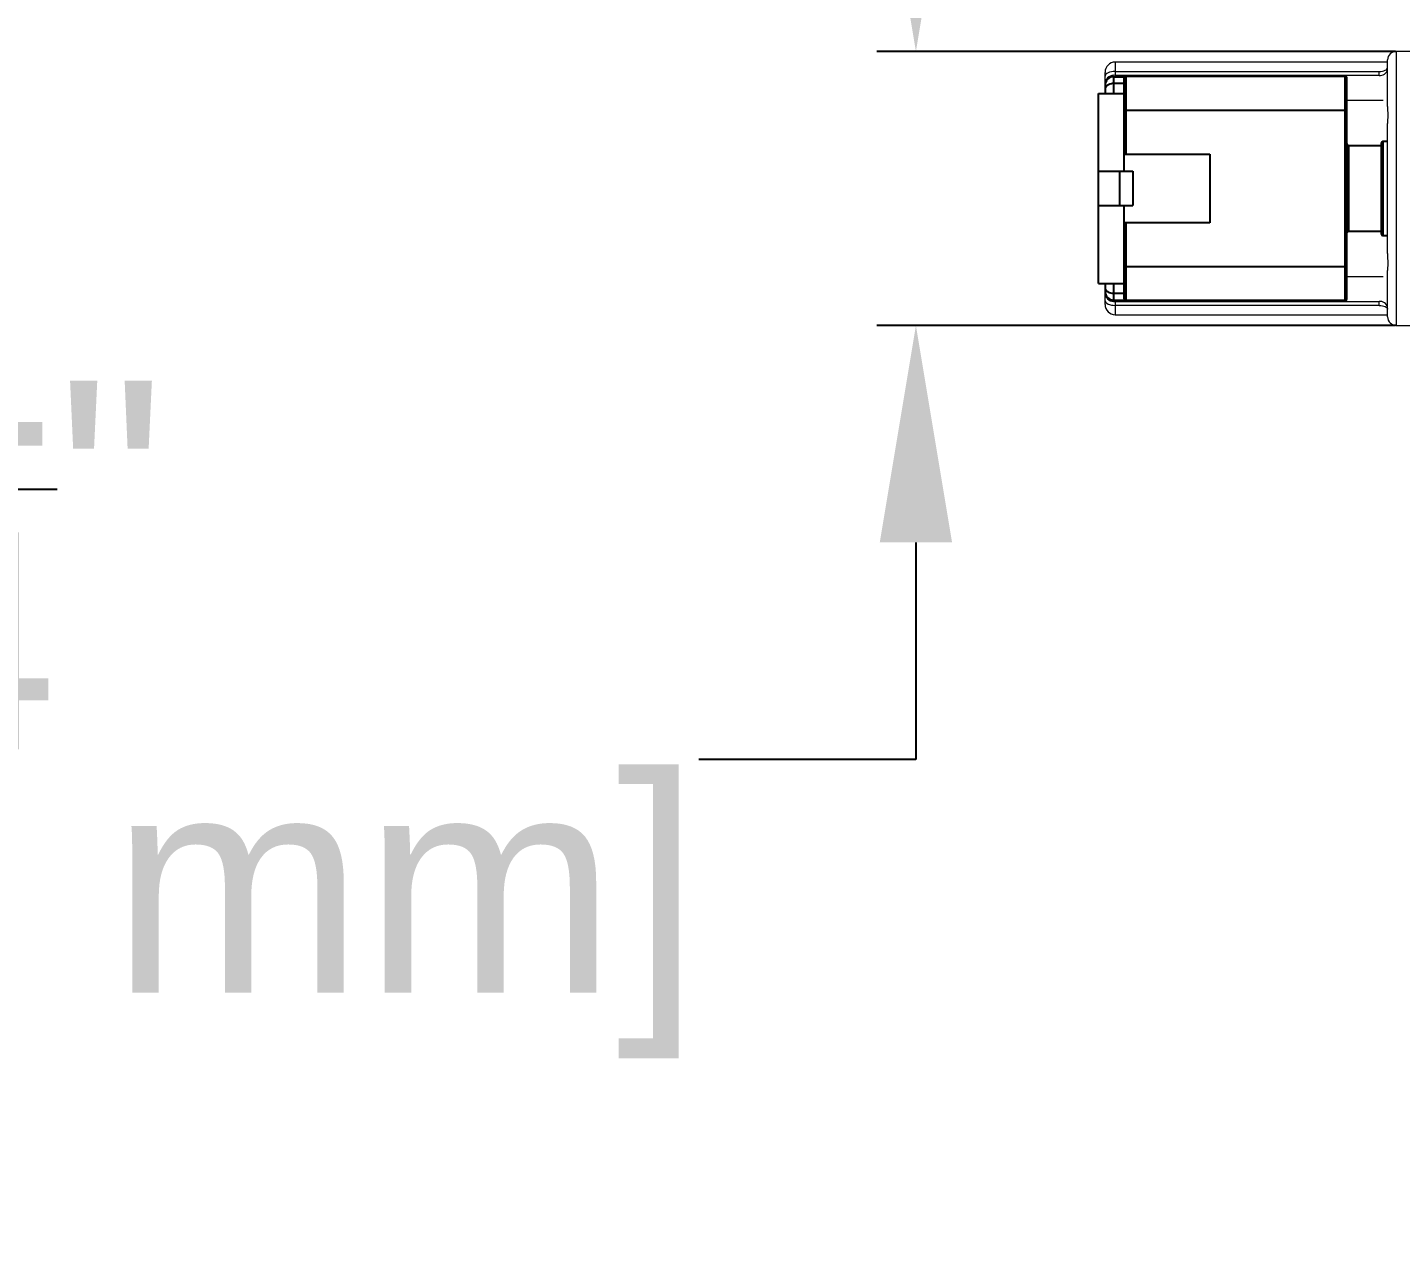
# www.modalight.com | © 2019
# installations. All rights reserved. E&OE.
# Model space of a CAD drawing. Header units: inches. Extents: x -11.3 to 48.4, y -5.9 to 18.8.
# Drawn here: x -4.97 to 1.36, y -5.67 to -0.08 of the extents above; entities that cross this region are included whole.
import ezdxf

# ---------------------------------------------------------------- set-up
doc = ezdxf.new("R2010")
doc.units = ezdxf.units.IN
doc.header["$MEASUREMENT"] = 0
doc.layers.add('DIMENSIONS', color=1, linetype='Continuous')
doc.styles.get("Standard").update_dxf_attribs({"font": 'Arial.ttf'})
doc.dimstyles.new('Big 1IN', dxfattribs={"dimtxt": 1, "dimasz": 1, "dimexe": 0.18, "dimexo": 0.0625, "dimgap": 0.09, "dimtad": 0, "dimtih": 1, "dimtoh": 1, "dimdec": 5, "dimzin": 0, "dimdsep": 46, "dimlunit": 4, "dimtxsty": 'Standard', "dimcen": 0.5, "dimadec": 0, "dimazin": 0, "dimtfac": 1, "dimtdec": 5, "dimtofl": 0, "dimtmove": 0, "dimatfit": 3, "dimfxl": 1, "dimtolj": 1, "dimtzin": 0, "dimarcsym": 0})

# ---------------------------------------------------------------- blocks, each defined once
blk = doc.blocks.new('*D11')
at = {"layer": 'Defpoints', "color": 0, "transparency": 16777216}
for p in [(1.3975, -0.1933), (-0.8754, -1.4565), (1.3975, -1.4565)]:
    blk.add_point(p, dxfattribs=at)
at = {"layer": 'DIMENSIONS', "color": 0, "lineweight": -2, "transparency": 16777216}
for p, q in [((-0.8754, 0.8067), (-0.8754, 1.8067)), ((1.335, -0.1933), (-1.0554, -0.1933)), ((1.335, -1.4565), (-1.0554, -1.4565)), ((-0.8754, -2.4565), (-0.8754, -3.4565)), ((-0.8754, -3.4565), (-1.8754, -3.4565))]:
    blk.add_line(p, q, dxfattribs=at)
at = {"layer": 'DIMENSIONS', "color": 0, "transparency": 16777216}
for points in [[(-1.0421, 0.8067), (-0.7087, 0.8067), (-0.8754, -0.1933)], [(-1.0421, -2.4565), (-0.7087, -2.4565), (-0.8754, -1.4565)]]:
    blk.add_solid(points, dxfattribs=at)
at = {"layer": 'DIMENSIONS', "color": 0, "transparency": 16777216, "char_height": 1, "attachment_point": 5}
for s, insert in [('\\A1;1{\\H1x;\\S1/4;}"', (-5.3624, -2.2107)), ('\\A1;[32.08 mm]', (-5.3624, -4.1829))]:
    blk.add_mtext(s, dxfattribs=dict(at, insert=insert))

msp = doc.modelspace()

# ---------------------------------------------------------------- linework, layer by layer
at = {"color": 0, "linetype": 'Continuous', "lineweight": 15}
for p, q in [((1.298795, -0.242703), (0.043532, -0.242703)), ((0.043532, -0.242703), (0.043532, -0.285721)), ((1.298795, -0.447251), (1.298795, -0.232769)), ((1.45669, -0.193296), (1.338269, -0.193296)), ((1.338269, -0.193296), (1.338269, -1.456454)), ((-0.003836, -0.307279), (-0.003836, -0.290072)), ((-0.003836, -0.336256), (-0.003836, -0.307279)), ((0.043532, -0.285721), (0.043532, -0.303832)), ((0.043532, -0.285721), (1.259322, -0.285721)), ((0.043532, -0.303832), (0.043532, -0.310313)), ((1.259322, -0.303832), (0.043532, -0.303832)), ((1.259322, -0.303832), (1.259322, -0.285721)), ((-0.003836, -0.386714), (-0.003836, -0.336256)), ((1.103203, -0.417944), (1.278748, -0.417944)), ((1.298795, -1.124132), (1.298795, -0.525617)), ((-0.003836, -1.313493), (-0.003836, -1.26303)), ((1.278748, -1.231805), (1.103203, -1.231805)), ((1.298795, -1.41698), (1.298795, -1.202498)), ((-0.003836, -1.34247), (-0.003836, -1.313493)), ((-0.003836, -1.359677), (-0.003836, -1.34247)), ((0.043532, -1.339431), (0.043532, -1.345917)), ((0.043532, -1.345917), (1.259322, -1.345917)), ((0.043532, -1.345917), (0.043532, -1.364028)), ((1.259322, -1.364028), (0.043532, -1.364028)), ((0.043532, -1.364028), (0.043532, -1.407046)), ((1.259322, -1.364028), (1.259322, -1.345917)), ((0.043532, -1.407046), (1.298795, -1.407046)), ((1.338269, -1.456454), (1.45669, -1.456454))]:
    msp.add_line(p, q, dxfattribs=at)
at = {"color": 0, "linetype": 'Continuous'}
for p, q in [((0.035638, -0.310313), (0.035638, -0.386714)), ((0.035638, -0.310313), (0.086938, -0.310313)), ((0.084782, -0.745925), (0.084782, -0.315662)), ((0.092677, -0.307767), (0.092677, -0.666977)), ((0.092677, -0.307767), (1.103203, -0.307767)), ((1.103203, -1.341977), (1.103203, -0.307767)), ((1.111098, -1.334083), (1.111098, -0.315662)), ((-0.003836, -0.349787), (-0.003836, -0.386714)), ((0.084782, -0.341446), (0.035638, -0.341446)), ((-0.033639, -1.26303), (-0.033639, -0.386714)), ((-0.033639, -0.386714), (0.084782, -0.386714)), ((1.111098, -0.465662), (0.084782, -0.465662)), ((1.118993, -0.627504), (1.118993, -1.02224)), ((1.118993, -0.627504), (1.268993, -0.627504)), ((1.268993, -0.615667), (1.268993, -1.034083)), ((1.276888, -0.607767), (1.276888, -1.041977)), ((1.276888, -0.607767), (1.298795, -0.607767)), ((0.084782, -0.666977), (0.479519, -0.666977)), ((0.479519, -0.666977), (0.479519, -0.982767)), ((-0.033639, -0.745925), (0.124256, -0.745925)), ((0.065045, -0.903819), (0.065045, -0.745925)), ((0.124256, -0.745925), (0.124256, -0.903819)), ((-0.033639, -0.903819), (0.124256, -0.903819)), ((0.084782, -1.334083), (0.084782, -0.903819)), ((0.479519, -0.982767), (0.084782, -0.982767)), ((0.092677, -0.982767), (0.092677, -1.341977)), ((1.118993, -1.02224), (1.268993, -1.02224)), ((1.276888, -1.041977), (1.298795, -1.041977)), ((0.084782, -1.184083), (1.111098, -1.184083)), ((-0.033639, -1.26303), (0.084782, -1.26303)), ((-0.003836, -1.26303), (-0.003836, -1.299954)), ((0.035638, -1.26303), (0.035638, -1.339431)), ((0.035638, -1.308298), (0.084782, -1.308298)), ((0.035638, -1.339431), (0.086938, -1.339431)), ((1.103203, -1.341977), (0.092677, -1.341977))]:
    msp.add_line(p, q, dxfattribs=at)
at = {"color": 0, "linetype": 'Continuous', "lineweight": 15, "flags": 128}
for points in [[(0.043532, -0.285721), (0.034291, -0.286135), (0.025405, -0.287362), (0.017216, -0.289354), (0.010038, -0.292035), (0.004147, -0.295302), (-0.00023, -0.299029), (-0.002926, -0.303073), (-0.003836, -0.307279)], [(1.259322, -0.285721), (1.267023, -0.285376), (1.274428, -0.284354), (1.281252, -0.282693), (1.287234, -0.280459), (1.292143, -0.277737), (1.295791, -0.274631), (1.298037, -0.271261), (1.298795, -0.267756)], [(-0.003836, -1.34247), (-0.002926, -1.346676), (-0.00023, -1.35072), (0.004147, -1.354447), (0.010038, -1.357714), (0.017216, -1.360395), (0.025405, -1.362387), (0.034291, -1.363614), (0.043532, -1.364028)], [(1.259322, -1.364028), (1.267023, -1.364373), (1.274428, -1.365396), (1.281252, -1.367056), (1.287234, -1.36929), (1.292143, -1.372012), (1.295791, -1.375118), (1.298037, -1.378488), (1.298795, -1.381993)]]:
    msp.add_lwpolyline(points, dxfattribs=at)
at = {"color": 0, "linetype": 'Continuous', "lineweight": 15}
for centre, radius, start, end in [((0.043532, -0.290072), 0.047368, 90, 180), ((1.338269, -0.232769), 0.039474, 90, 180), ((0.037239, -0.34545), 0.042091, 81.4015038, 167.3833172), ((1.264567, -0.26915), 0.035076, 261.4007399, 347.3839727), ((0.037239, -1.304299), 0.042091, 192.6166828, 278.5984962), ((0.043532, -1.359677), 0.047368, 180, 270), ((1.264567, -1.380599), 0.035076, 12.6160273, 98.5992601), ((1.338269, -1.41698), 0.039474, 180, 270)]:
    msp.add_arc(centre, radius, start, end, dxfattribs=at)
at = {"color": 0, "linetype": 'Continuous'}
for centre, radius, start, end in [((0.035638, -0.349787), 0.039474, 90, 180), ((0.092677, -0.315662), 0.007895, 90, 180), ((1.103203, -0.315662), 0.007895, 0, 90), ((1.118993, -0.619609), 0.007895, 180, 270), ((1.276888, -0.615662), 0.007895, 90, 180), ((1.118993, -1.030135), 0.007895, 90, 180), ((1.276888, -1.034083), 0.007895, 180, 270), ((0.035638, -1.299957), 0.039474, 180, 270), ((0.092677, -1.334083), 0.007895, 180, 270), ((1.103203, -1.334083), 0.007895, 270, 0)]:
    msp.add_arc(centre, radius, start, end, dxfattribs=at)
for points, knots in [([(0.001452, -0.354957), (-0.000185, -0.356897), (-0.00285, -0.361142), (-0.003836, -0.366093), (-0.003836, -0.368467)], [0, 0, 0, 0, 0.51680934, 1, 1, 1, 1]), ([(0.035638, -0.341446), (0.032218, -0.341446), (0.019889, -0.342504), (0.007271, -0.348059), (0.001452, -0.354957)], [0, 0, 0, 0, 0.2747779, 1, 1, 1, 1]), ([(-0.003836, -1.281277), (-0.003836, -1.283651), (-0.00285, -1.288602), (-0.000185, -1.292847), (0.001452, -1.294787)], [0, 0, 0, 0, 0.48319066, 1, 1, 1, 1]), ([(0.001452, -1.294787), (0.003259, -1.296929), (0.01279, -1.305198), (0.025967, -1.308298), (0.035638, -1.308298)], [0, 0, 0, 0, 0.2246578, 1, 1, 1, 1])]:
    msp.add_open_spline(points, degree=3, knots=knots, dxfattribs=at)
at = {"color": 0, "linetype": 'Continuous', "lineweight": 15}
for points, knots in [([(1.298795, -0.447251), (1.29882, -0.451232), (1.2989, -0.464056), (1.299075, -0.489588), (1.298889, -0.513617), (1.298795, -0.525617)], [0, 0, 0, 0, 0.18391304, 0.59245924, 1, 1, 1, 1]), ([(1.298795, -1.124132), (1.29882, -1.129607), (1.2989, -1.147245), (1.299075, -1.175014), (1.298889, -1.193344), (1.298795, -1.202498)], [0, 0, 0, 0, 0.1839128, 0.59245922, 1, 1, 1, 1])]:
    msp.add_open_spline(points, degree=3, knots=knots, dxfattribs=at)

# ---------------------------------------------------------------- dimensions: what is measured, and where the dimension line sits
at = {"layer": 'DIMENSIONS'}
dim = msp.add_linear_dim(base=(-0.875414, -1.456454), p1=(1.39748, -0.193296), p2=(1.39748, -1.456454), angle=90, dimstyle='Big 1IN', override={"dimpost": '\\X'}, dxfattribs=at)
dim.commit()
dim.dimension.update_dxf_attribs({"geometry": '*D11', "text_midpoint": (-5.362412, -3.456454)})

doc.saveas('drawing.dxf')
